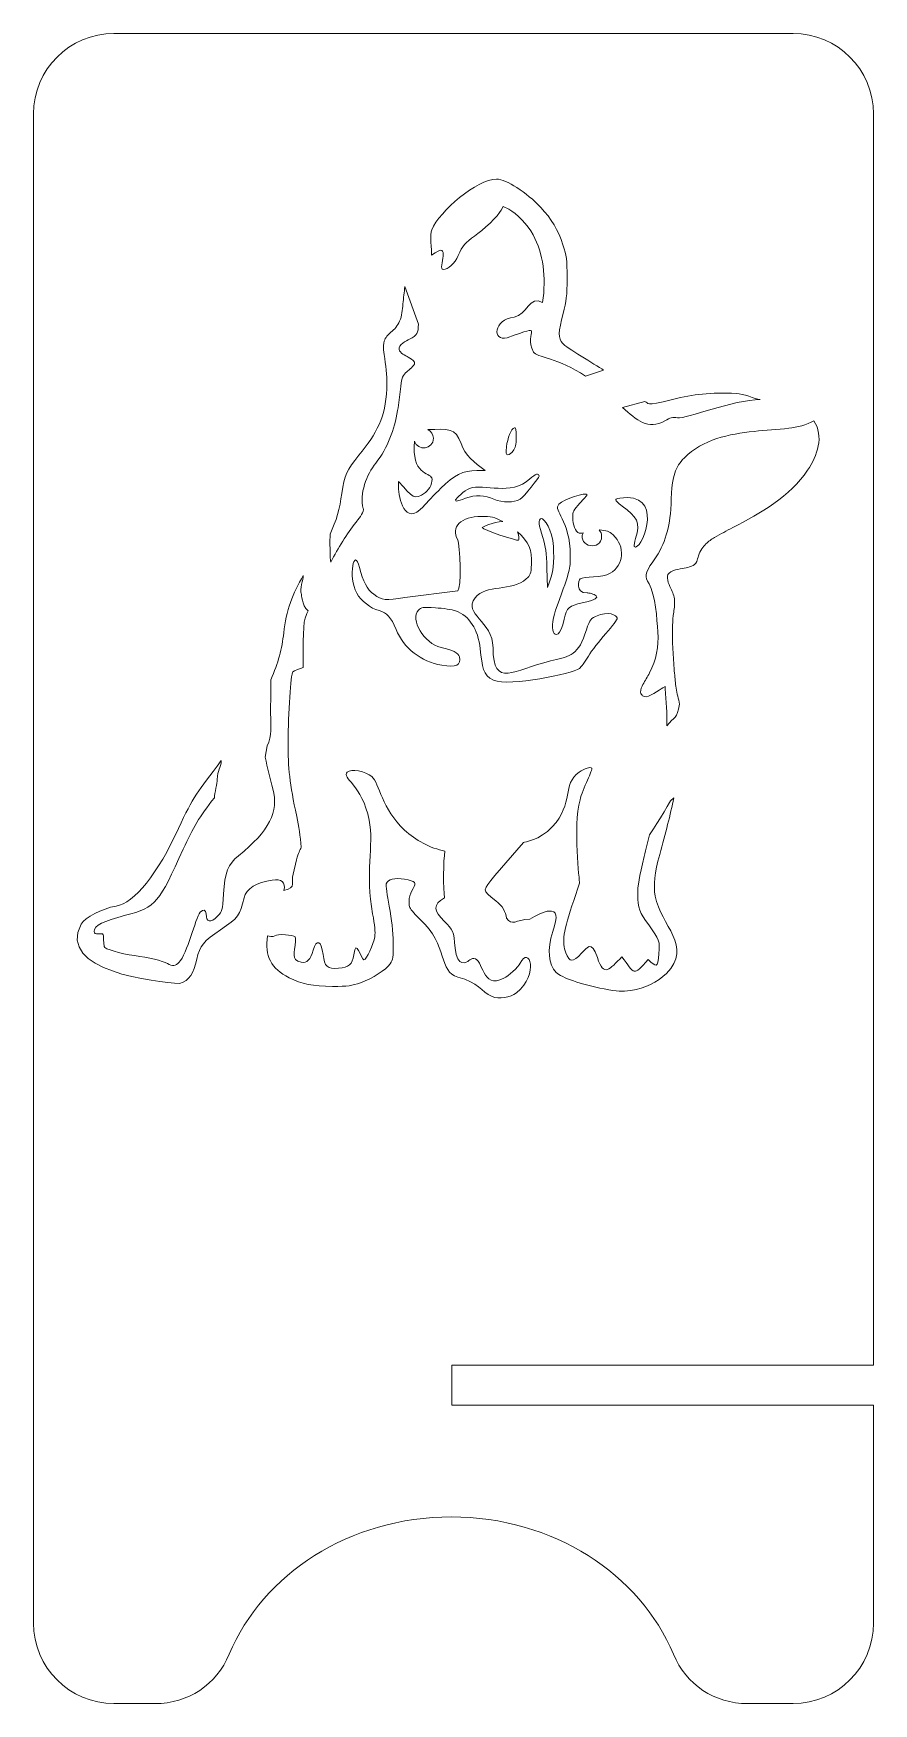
# Model space of a CAD drawing. Header units: millimetres. Extents: x -328 to 276, y -219 to 45.
# Drawn here: x -328.2 to -244.7, y -121.2 to 44.8 of the extents above; entities that cross this region are included whole.
import ezdxf

# ---------------------------------------------------------------- set-up
doc = ezdxf.new("R2010")
doc.units = ezdxf.units.MM
doc.header["$MEASUREMENT"] = 0
doc.layers.add('layer 1', color=7, linetype='Continuous')

msp = doc.modelspace()

# ---------------------------------------------------------------- linework, layer by layer
at = {"layer": 'layer 1', "color": 250, "lineweight": 9}
for points, knots in [([(-320.1597, 44.7682), (-297.6628, 44.7682), (-275.1665, 44.7682), (-252.6697, 44.7682), (-252.6697, 44.7682), (-248.2635, 44.7682), (-244.6697, 41.1744), (-244.6697, 36.7682), (-244.6697, 36.7682), (-244.6697, 36.7682), (-244.6697, -87.5432), (-244.6697, -87.5432), (-244.6697, -87.5432), (-244.6697, -87.5432), (-286.5947, -87.5432), (-286.5947, -87.5432), (-286.5947, -87.5432), (-286.5947, -87.5432), (-286.5947, -91.5432), (-286.5947, -91.5432), (-286.5947, -91.5432), (-286.5947, -91.5432), (-244.6697, -91.5432), (-244.6697, -91.5432), (-244.6697, -91.5432), (-244.6697, -98.7555), (-244.6697, -105.9679), (-244.6697, -113.1802), (-244.6697, -113.1802), (-244.6697, -117.5864), (-248.2635, -121.1802), (-252.6697, -121.1802), (-252.6697, -121.1802), (-252.6697, -121.1802), (-257.1774, -121.1802), (-257.1774, -121.1802), (-257.1774, -121.1802), (-260.4735, -121.1802), (-263.2884, -119.3055), (-264.559, -116.2641), (-264.559, -116.2641), (-267.8846, -108.3039), (-276.5109, -102.6313), (-286.6297, -102.6313), (-286.6297, -102.6313), (-296.7485, -102.6313), (-305.3748, -108.3039), (-308.7004, -116.2641), (-308.7004, -116.2641), (-309.971, -119.3055), (-312.7859, -121.1802), (-316.082, -121.1802), (-316.082, -121.1802), (-316.082, -121.1802), (-320.1597, -121.1802), (-320.1597, -121.1802), (-320.1597, -121.1802), (-324.5659, -121.1802), (-328.1597, -117.5864), (-328.1597, -113.1802), (-328.1597, -113.1802), (-328.1597, -63.1998), (-328.1597, -13.2154), (-328.1597, 36.7682), (-328.1597, 36.7682), (-328.1597, 41.1744), (-324.5659, 44.7682), (-320.1597, 44.7682)], [0, 0, 0, 0, 0.05555556, 0.05555556, 0.05555556, 0.05555556, 0.11111111, 0.11111111, 0.11111111, 0.11111111, 0.16666667, 0.16666667, 0.16666667, 0.16666667, 0.22222222, 0.22222222, 0.22222222, 0.22222222, 0.27777778, 0.27777778, 0.27777778, 0.27777778, 0.33333333, 0.33333333, 0.33333333, 0.33333333, 0.38888889, 0.38888889, 0.38888889, 0.38888889, 0.44444444, 0.44444444, 0.44444444, 0.44444444, 0.5, 0.5, 0.5, 0.5, 0.55555556, 0.55555556, 0.55555556, 0.55555556, 0.61111111, 0.61111111, 0.61111111, 0.61111111, 0.66666667, 0.66666667, 0.66666667, 0.66666667, 0.72222222, 0.72222222, 0.72222222, 0.72222222, 0.77777778, 0.77777778, 0.77777778, 0.77777778, 0.83333333, 0.83333333, 0.83333333, 0.83333333, 0.88888889, 0.88888889, 0.88888889, 0.88888889, 1, 1, 1, 1]), ([(-282.1265, 30.2925), (-281.1922, 30.2925), (-279.1368, 28.9714), (-277.7324, 27.4676), (-277.7324, 27.4676), (-276.7124, 26.3756), (-275.995, 25.1684), (-275.5387, 23.7761), (-275.5387, 23.7761), (-275.1604, 22.6217), (-275.1276, 22.3534), (-275.1316, 20.4524), (-275.1316, 20.4524), (-275.1354, 18.6625), (-275.188, 18.1895), (-275.5236, 16.9327), (-275.5236, 16.9327), (-276.0056, 15.1279), (-276.0207, 14.4587), (-275.5906, 13.9761), (-275.5906, 13.9761), (-275.2266, 13.5674), (-272.3719, 11.8764), (-271.5017, 11.3068), (-271.5017, 11.3068), (-271.5017, 11.3068), (-273.3105, 10.7047), (-273.3105, 10.7047), (-273.3105, 10.7047), (-275.9661, 12.5532), (-278.2055, 12.5934), (-278.4654, 13.1052), (-278.4654, 13.1052), (-279.5225, 15.1869), (-277.024, 15.9381), (-281.0861, 14.5362), (-281.0861, 14.5362), (-282.5919, 14.1417), (-282.4496, 16.3166), (-280.398, 16.5884), (-280.398, 16.5884), (-279.1343, 16.7558), (-278.8423, 18.7921), (-277.5624, 18.0285), (-277.5624, 18.0285), (-277.1884, 20.576), (-277.5073, 22.8875), (-278.5072, 24.7632), (-278.5072, 24.7632), (-279.0275, 25.7395), (-280.1283, 26.9029), (-280.9088, 27.3009), (-280.9088, 27.3009), (-280.9088, 27.3009), (-281.4651, 27.5846), (-281.4651, 27.5846), (-281.4651, 27.5846), (-281.4651, 27.5846), (-281.6723, 27.1916), (-281.6723, 27.1916), (-281.6723, 27.1916), (-281.937, 26.6896), (-283.4914, 25.1848), (-284.3255, 24.623), (-284.3255, 24.623), (-285.2098, 24.0274), (-285.5271, 23.6507), (-285.9441, 22.7022), (-285.9441, 22.7022), (-286.2917, 21.9118), (-286.94, 21.3099), (-287.4458, 21.3086), (-287.4458, 21.3086), (-288.0516, 21.3064), (-286.4396, 24.4051), (-288.5928, 22.7208), (-288.5928, 22.7208), (-288.589, 23.2254), (-288.7627, 24.8339), (-288.5836, 25.2577), (-288.5836, 25.2577), (-287.8076, 27.0947), (-284.0947, 30.2923), (-282.1265, 30.2925)], [0, 0, 0, 0, 0.04545455, 0.04545455, 0.04545455, 0.04545455, 0.09090909, 0.09090909, 0.09090909, 0.09090909, 0.13636364, 0.13636364, 0.13636364, 0.13636364, 0.18181818, 0.18181818, 0.18181818, 0.18181818, 0.22727273, 0.22727273, 0.22727273, 0.22727273, 0.27272727, 0.27272727, 0.27272727, 0.27272727, 0.31818182, 0.31818182, 0.31818182, 0.31818182, 0.36363636, 0.36363636, 0.36363636, 0.36363636, 0.40909091, 0.40909091, 0.40909091, 0.40909091, 0.45454545, 0.45454545, 0.45454545, 0.45454545, 0.5, 0.5, 0.5, 0.5, 0.54545455, 0.54545455, 0.54545455, 0.54545455, 0.59090909, 0.59090909, 0.59090909, 0.59090909, 0.63636364, 0.63636364, 0.63636364, 0.63636364, 0.68181818, 0.68181818, 0.68181818, 0.68181818, 0.72727273, 0.72727273, 0.72727273, 0.72727273, 0.77272727, 0.77272727, 0.77272727, 0.77272727, 0.81818182, 0.81818182, 0.81818182, 0.81818182, 0.86363636, 0.86363636, 0.86363636, 0.86363636, 0.90909091, 0.90909091, 0.90909091, 0.90909091, 1, 1, 1, 1]), ([(-298.6831, -4.9949), (-298.6868, -5.4654), (-298.7122, -7.4654), (-298.6106, -7.7772), (-298.6106, -7.7772), (-298.2345, -7.0693), (-297.8493, -6.3646), (-297.4235, -5.6856), (-297.4235, -5.6856), (-297.0154, -5.0349), (-296.5714, -4.4154), (-296.1019, -3.8078), (-296.1019, -3.8078), (-295.9245, -3.5782), (-295.3453, -2.888), (-295.3601, -2.5768), (-295.3601, -2.5768), (-295.3622, -2.5313), (-295.372, -2.4862), (-295.3842, -2.4423), (-295.3842, -2.4423), (-295.7892, -0.9877), (-295.0536, 0.9332), (-294.1371, 2.0781), (-294.1371, 2.0781), (-292.9331, 3.5823), (-292.3016, 5.409), (-291.9693, 7.2858), (-291.9693, 7.2858), (-291.8441, 7.9926), (-291.766, 8.6976), (-291.6914, 9.4107), (-291.6914, 9.4107), (-291.6607, 9.7044), (-291.6113, 10.3733), (-291.4755, 10.6267), (-291.4755, 10.6267), (-291.369, 10.8256), (-291.2137, 10.9972), (-291.0508, 11.1515), (-291.0508, 11.1515), (-290.877, 11.3162), (-290.2897, 11.7549), (-290.2741, 11.9894), (-290.2741, 11.9894), (-290.2713, 12.0311), (-290.2827, 12.0691), (-290.3022, 12.1057), (-290.3022, 12.1057), (-290.4136, 12.3137), (-290.7115, 12.4865), (-290.9116, 12.599), (-290.9116, 12.599), (-291.1961, 12.7589), (-291.7567, 13.0057), (-291.821, 13.3581), (-291.821, 13.3581), (-291.9073, 13.8313), (-291.1186, 14.2268), (-290.7892, 14.3937), (-290.7892, 14.3937), (-290.0102, 14.7884), (-289.9013, 14.9899), (-289.9091, 15.8669), (-289.9091, 15.8669), (-289.9091, 15.8669), (-291.2343, 19.6278), (-291.2343, 19.6278), (-291.2343, 19.6278), (-291.3303, 19.0502), (-291.3834, 18.4792), (-291.4364, 17.8863), (-291.4364, 17.8863), (-291.4879, 17.3112), (-291.5445, 16.6983), (-291.7736, 16.1625), (-291.7736, 16.1625), (-291.964, 15.7171), (-292.2542, 15.3689), (-292.6325, 15.0693), (-292.6325, 15.0693), (-292.9342, 14.8304), (-293.1914, 14.5518), (-293.3031, 14.1757), (-293.3031, 14.1757), (-293.4535, 13.6692), (-293.3206, 12.9679), (-293.2449, 12.4528), (-293.2449, 12.4528), (-293.094, 11.4264), (-293.0073, 10.4794), (-293.046, 9.437), (-293.046, 9.437), (-293.1522, 6.5784), (-294.0401, 5.083), (-295.8073, 2.8497), (-295.8073, 2.8497), (-296.9925, 1.3519), (-297.283, 0.9282), (-297.5194, -0.9488), (-297.5194, -0.9488), (-297.7037, -2.4123), (-298.0542, -3.6592), (-298.6831, -4.9949)], [0, 0, 0, 0, 0.03703704, 0.03703704, 0.03703704, 0.03703704, 0.07407407, 0.07407407, 0.07407407, 0.07407407, 0.11111111, 0.11111111, 0.11111111, 0.11111111, 0.14814815, 0.14814815, 0.14814815, 0.14814815, 0.18518519, 0.18518519, 0.18518519, 0.18518519, 0.22222222, 0.22222222, 0.22222222, 0.22222222, 0.25925926, 0.25925926, 0.25925926, 0.25925926, 0.2962963, 0.2962963, 0.2962963, 0.2962963, 0.33333333, 0.33333333, 0.33333333, 0.33333333, 0.37037037, 0.37037037, 0.37037037, 0.37037037, 0.40740741, 0.40740741, 0.40740741, 0.40740741, 0.44444444, 0.44444444, 0.44444444, 0.44444444, 0.48148148, 0.48148148, 0.48148148, 0.48148148, 0.51851852, 0.51851852, 0.51851852, 0.51851852, 0.55555556, 0.55555556, 0.55555556, 0.55555556, 0.59259259, 0.59259259, 0.59259259, 0.59259259, 0.62962963, 0.62962963, 0.62962963, 0.62962963, 0.66666667, 0.66666667, 0.66666667, 0.66666667, 0.7037037, 0.7037037, 0.7037037, 0.7037037, 0.74074074, 0.74074074, 0.74074074, 0.74074074, 0.77777778, 0.77777778, 0.77777778, 0.77777778, 0.81481481, 0.81481481, 0.81481481, 0.81481481, 0.85185185, 0.85185185, 0.85185185, 0.85185185, 0.88888889, 0.88888889, 0.88888889, 0.88888889, 0.92592593, 0.92592593, 0.92592593, 0.92592593, 1, 1, 1, 1]), ([(-255.9264, 8.3928), (-256.503, 8.4454), (-257.6231, 8.9784), (-258.299, 9.0006), (-258.299, 9.0006), (-260.9745, 9.0884), (-262.4857, 8.9467), (-264.6451, 8.4055), (-264.6451, 8.4055), (-267.6018, 7.6644), (-266.9076, 8.0507), (-267.4127, 8.1969), (-267.4127, 8.1969), (-267.4127, 8.1969), (-269.6107, 7.5931), (-269.6107, 7.5931), (-269.6107, 7.5931), (-268.2164, 6.3494), (-267.0927, 5.296), (-265.4112, 6.281), (-265.4112, 6.281), (-264.8862, 6.5886), (-264.6602, 6.6405), (-264.1489, 6.5704), (-264.1489, 6.5704), (-263.2943, 6.4533), (-258.6126, 8.3725), (-255.9264, 8.3928)], [0, 0, 0, 0, 0.125, 0.125, 0.125, 0.125, 0.25, 0.25, 0.25, 0.25, 0.375, 0.375, 0.375, 0.375, 0.5, 0.5, 0.5, 0.5, 0.625, 0.625, 0.625, 0.625, 0.75, 0.75, 0.75, 0.75, 1, 1, 1, 1]), ([(-284.0847, 1.3426), (-285.4592, 1.3426), (-286.369, 0.8945), (-287.6783, -0.4275), (-287.6783, -0.4275), (-288.3067, -1.0618), (-289.0986, -1.8857), (-289.4382, -2.2583), (-289.4382, -2.2583), (-291.283, -4.2826), (-291.8837, -1.339), (-291.8837, -0.32), (-291.8837, -0.32), (-291.8837, -0.32), (-291.8837, 0.2538), (-291.8837, 0.2538), (-291.8837, 0.2538), (-290.4071, -1.333), (-290.3534, -1.7008), (-289.2126, -0.8461), (-289.2126, -0.8461), (-288.7643, -0.5102), (-288.4381, 0.2267), (-288.5725, 0.6), (-288.5725, 0.6), (-288.7653, 1.1357), (-290.6204, 0.9328), (-290.291, 4.26), (-290.291, 4.26), (-289.9758, 3.2164), (-288.4172, 3.4403), (-288.4172, 4.537), (-288.4172, 4.537), (-288.4172, 4.9172), (-288.6389, 5.2458), (-288.9601, 5.4003), (-288.9601, 5.4003), (-286.9212, 5.4603), (-286.1982, 5.612), (-285.667, 4.0124), (-285.667, 4.0124), (-285.2823, 2.8543), (-284.3373, 2.1083), (-283.2844, 1.3426), (-283.2844, 1.3426), (-283.2844, 1.3426), (-284.0847, 1.3426), (-284.0847, 1.3426)], [0, 0, 0, 0, 0.07692308, 0.07692308, 0.07692308, 0.07692308, 0.15384615, 0.15384615, 0.15384615, 0.15384615, 0.23076923, 0.23076923, 0.23076923, 0.23076923, 0.30769231, 0.30769231, 0.30769231, 0.30769231, 0.38461538, 0.38461538, 0.38461538, 0.38461538, 0.46153846, 0.46153846, 0.46153846, 0.46153846, 0.53846154, 0.53846154, 0.53846154, 0.53846154, 0.61538462, 0.61538462, 0.61538462, 0.61538462, 0.69230769, 0.69230769, 0.69230769, 0.69230769, 0.76923077, 0.76923077, 0.76923077, 0.76923077, 0.84615385, 0.84615385, 0.84615385, 0.84615385, 1, 1, 1, 1]), ([(-281.1466, 3.6996), (-281.0601, 4.5365), (-280.6642, 5.4975), (-280.368, 5.5894), (-280.368, 5.5894), (-280.2372, 5.63), (-280.1898, 5.3809), (-280.1898, 4.6539), (-280.1898, 4.6539), (-280.1898, 3.8673), (-280.2507, 3.5854), (-280.4853, 3.2872), (-280.4853, 3.2872), (-280.6479, 3.0805), (-280.8815, 2.9114), (-281.0045, 2.9114), (-281.0045, 2.9114), (-281.1902, 2.9114), (-281.2141, 3.0444), (-281.1466, 3.6996)], [0, 0, 0, 0, 0.16666667, 0.16666667, 0.16666667, 0.16666667, 0.33333333, 0.33333333, 0.33333333, 0.33333333, 0.5, 0.5, 0.5, 0.5, 0.66666667, 0.66666667, 0.66666667, 0.66666667, 1, 1, 1, 1]), ([(-250.598, 6.2844), (-251.3181, 5.8363), (-252.2736, 5.6557), (-253.0937, 5.5464), (-253.0937, 5.5464), (-254.237, 5.3939), (-255.3999, 5.3403), (-256.5485, 5.2238), (-256.5485, 5.2238), (-259.0811, 4.9669), (-261.6096, 4.4386), (-263.4872, 2.5801), (-263.4872, 2.5801), (-263.9216, 2.1501), (-264.2265, 1.6619), (-264.4214, 1.0829), (-264.4214, 1.0829), (-264.8285, -0.1269), (-264.7329, -1.697), (-264.8611, -2.9798), (-264.8611, -2.9798), (-265.0596, -4.9646), (-265.6739, -6.5634), (-266.9031, -8.1476), (-266.9031, -8.1476), (-267.3416, -8.9686), (-267.4419, -9.1122), (-266.9749, -9.9236), (-266.9749, -9.9236), (-266.363, -10.9867), (-266.1957, -13.4396), (-266.107, -14.697), (-266.107, -14.697), (-266.0028, -16.1736), (-266.2565, -17.4625), (-266.9389, -18.7712), (-266.9389, -18.7712), (-267.1454, -19.1673), (-267.3856, -19.5404), (-267.5953, -19.9323), (-267.5953, -19.9323), (-267.708, -20.1431), (-267.8562, -20.4404), (-267.8193, -20.6869), (-267.8193, -20.6869), (-267.8072, -20.7671), (-267.7771, -20.8395), (-267.7327, -20.9072), (-267.7327, -20.9072), (-267.668, -21.006), (-267.5842, -21.0935), (-267.4677, -21.1271), (-267.4677, -21.1271), (-267.0414, -21.2503), (-265.9706, -20.4627), (-265.6022, -20.2409), (-265.6022, -20.2409), (-265.6022, -20.2409), (-265.3934, -20.1152), (-265.3934, -20.1152), (-265.3934, -20.1152), (-265.3934, -20.1152), (-265.3752, -20.3582), (-265.3752, -20.3582), (-265.3752, -20.3582), (-265.2814, -21.611), (-265.1951, -22.7884), (-265.2055, -24.0285), (-265.2055, -24.0285), (-264.5303, -23.1116), (-264.1489, -23.3802), (-263.9613, -21.879), (-263.9613, -21.879), (-264.0423, -21.3505), (-264.21, -20.8175), (-264.2931, -20.2861), (-264.2931, -20.2861), (-264.3685, -19.8039), (-264.4102, -19.3001), (-264.4513, -18.8137), (-264.4513, -18.8137), (-264.5101, -18.1173), (-264.5571, -17.4193), (-264.596, -16.7215), (-264.596, -16.7215), (-264.6163, -16.3592), (-264.6341, -15.9967), (-264.6489, -15.6341), (-264.6489, -15.6341), (-264.6839, -14.7745), (-264.6691, -13.9302), (-264.5728, -13.0752), (-264.5728, -13.0752), (-264.5239, -12.6417), (-264.4306, -12.1564), (-264.4409, -11.7229), (-264.4409, -11.7229), (-264.4511, -11.2929), (-264.5807, -10.914), (-264.7569, -10.5254), (-264.7569, -10.5254), (-264.9266, -10.1512), (-265.3106, -9.4046), (-265.1022, -8.9971), (-265.1022, -8.9971), (-264.8784, -8.5597), (-263.9111, -8.443), (-263.4809, -8.3674), (-263.4809, -8.3674), (-263.0349, -8.289), (-262.4586, -8.1626), (-262.2502, -7.7066), (-262.2502, -7.7066), (-262.1713, -7.534), (-262.1323, -7.3302), (-262.0787, -7.1477), (-262.0787, -7.1477), (-262.0013, -6.8841), (-261.8995, -6.6564), (-261.7327, -6.4358), (-261.7327, -6.4358), (-261.6089, -6.2721), (-261.4821, -6.1103), (-261.3391, -5.9626), (-261.3391, -5.9626), (-261.0821, -5.6972), (-260.7853, -5.4983), (-260.4694, -5.31), (-260.4694, -5.31), (-259.8829, -4.9606), (-259.2559, -4.6459), (-258.6493, -4.3324), (-258.6493, -4.3324), (-255.9161, -2.9199), (-252.9791, -1.2451), (-251.2291, 1.3713), (-251.2291, 1.3713), (-250.2609, 2.8188), (-249.5794, 4.7042), (-250.598, 6.2844)], [0, 0, 0, 0, 0.02777778, 0.02777778, 0.02777778, 0.02777778, 0.05555556, 0.05555556, 0.05555556, 0.05555556, 0.08333333, 0.08333333, 0.08333333, 0.08333333, 0.11111111, 0.11111111, 0.11111111, 0.11111111, 0.13888889, 0.13888889, 0.13888889, 0.13888889, 0.16666667, 0.16666667, 0.16666667, 0.16666667, 0.19444444, 0.19444444, 0.19444444, 0.19444444, 0.22222222, 0.22222222, 0.22222222, 0.22222222, 0.25, 0.25, 0.25, 0.25, 0.27777778, 0.27777778, 0.27777778, 0.27777778, 0.30555556, 0.30555556, 0.30555556, 0.30555556, 0.33333333, 0.33333333, 0.33333333, 0.33333333, 0.36111111, 0.36111111, 0.36111111, 0.36111111, 0.38888889, 0.38888889, 0.38888889, 0.38888889, 0.41666667, 0.41666667, 0.41666667, 0.41666667, 0.44444444, 0.44444444, 0.44444444, 0.44444444, 0.47222222, 0.47222222, 0.47222222, 0.47222222, 0.5, 0.5, 0.5, 0.5, 0.52777778, 0.52777778, 0.52777778, 0.52777778, 0.55555556, 0.55555556, 0.55555556, 0.55555556, 0.58333333, 0.58333333, 0.58333333, 0.58333333, 0.61111111, 0.61111111, 0.61111111, 0.61111111, 0.63888889, 0.63888889, 0.63888889, 0.63888889, 0.66666667, 0.66666667, 0.66666667, 0.66666667, 0.69444444, 0.69444444, 0.69444444, 0.69444444, 0.72222222, 0.72222222, 0.72222222, 0.72222222, 0.75, 0.75, 0.75, 0.75, 0.77777778, 0.77777778, 0.77777778, 0.77777778, 0.80555556, 0.80555556, 0.80555556, 0.80555556, 0.83333333, 0.83333333, 0.83333333, 0.83333333, 0.86111111, 0.86111111, 0.86111111, 0.86111111, 0.88888889, 0.88888889, 0.88888889, 0.88888889, 0.91666667, 0.91666667, 0.91666667, 0.91666667, 0.94444444, 0.94444444, 0.94444444, 0.94444444, 1, 1, 1, 1]), ([(-286.1998, -1.5876), (-286.1998, -1.4507), (-285.3109, -0.625), (-284.8151, -0.444), (-284.8151, -0.444), (-283.3353, 0.0962), (-280.7611, -1.2731), (-278.8176, 0.5182), (-278.8176, 0.5182), (-278.2695, 1.0235), (-277.908, 1.1244), (-277.908, 0.7722), (-277.908, 0.7722), (-277.908, 0.658), (-279.3906, -1.263), (-279.7975, -1.5111), (-279.7975, -1.5111), (-280.4088, -1.8839), (-281.5285, -1.8832), (-282.4002, -1.5094), (-282.4002, -1.5094), (-283.2836, -1.1309), (-284.2397, -1.0424), (-285.2357, -1.4209), (-285.2357, -1.4209), (-286.0695, -1.7378), (-286.1998, -1.7603), (-286.1998, -1.5876)], [0, 0, 0, 0, 0.125, 0.125, 0.125, 0.125, 0.25, 0.25, 0.25, 0.25, 0.375, 0.375, 0.375, 0.375, 0.5, 0.5, 0.5, 0.5, 0.625, 0.625, 0.625, 0.625, 0.75, 0.75, 0.75, 0.75, 1, 1, 1, 1]), ([(-276.4806, -14.732), (-276.6735, -14.2289), (-276.5394, -13.2522), (-276.1198, -12.1053), (-276.1198, -12.1053), (-274.8013, -8.5013), (-274.8116, -8.5407), (-274.8084, -7.114), (-274.8084, -7.114), (-274.8, -3.5437), (-276.5733, -2.696), (-275.937, -1.9928), (-275.937, -1.9928), (-275.5183, -1.5301), (-273.1444, -0.7497), (-273.1444, -1.0749), (-273.1444, -1.0749), (-273.1444, -1.1261), (-273.4655, -1.5075), (-273.8575, -1.922), (-273.8575, -1.922), (-274.5009, -2.6023), (-274.5705, -2.7401), (-274.5705, -3.3333), (-274.5705, -3.3333), (-274.5705, -4.0443), (-274.2825, -4.7482), (-273.9376, -4.8804), (-273.9376, -4.8804), (-273.8665, -4.9076), (-273.7163, -4.8959), (-273.5442, -4.8555), (-273.5442, -4.8555), (-274.0878, -6.2597), (-271.6939, -6.71), (-271.6939, -5.2012), (-271.6939, -5.2012), (-271.6939, -4.9595), (-271.7835, -4.739), (-271.9311, -4.5705), (-271.9311, -4.5705), (-271.2203, -4.615), (-270.9579, -4.6809), (-270.5598, -5.0552), (-270.5598, -5.0552), (-269.3249, -6.2164), (-269.4644, -8.0702), (-270.8474, -8.878), (-270.8474, -8.878), (-271.6112, -9.324), (-273.5188, -9.1876), (-273.8219, -9.4305), (-273.8219, -9.4305), (-273.9693, -9.5485), (-274.3823, -10.82), (-273.1182, -10.8227), (-273.1182, -10.8227), (-272.8836, -10.8232), (-270.8478, -11.2279), (-273.6434, -11.8238), (-273.6434, -11.8238), (-274.899, -12.0915), (-275.1978, -12.2805), (-275.4206, -13.4337), (-275.4206, -13.4337), (-275.7584, -15.1813), (-276.3311, -15.1216), (-276.4806, -14.732)], [0, 0, 0, 0, 0.05555556, 0.05555556, 0.05555556, 0.05555556, 0.11111111, 0.11111111, 0.11111111, 0.11111111, 0.16666667, 0.16666667, 0.16666667, 0.16666667, 0.22222222, 0.22222222, 0.22222222, 0.22222222, 0.27777778, 0.27777778, 0.27777778, 0.27777778, 0.33333333, 0.33333333, 0.33333333, 0.33333333, 0.38888889, 0.38888889, 0.38888889, 0.38888889, 0.44444444, 0.44444444, 0.44444444, 0.44444444, 0.5, 0.5, 0.5, 0.5, 0.55555556, 0.55555556, 0.55555556, 0.55555556, 0.61111111, 0.61111111, 0.61111111, 0.61111111, 0.66666667, 0.66666667, 0.66666667, 0.66666667, 0.72222222, 0.72222222, 0.72222222, 0.72222222, 0.77777778, 0.77777778, 0.77777778, 0.77777778, 0.83333333, 0.83333333, 0.83333333, 0.83333333, 0.88888889, 0.88888889, 0.88888889, 0.88888889, 1, 1, 1, 1]), ([(-268.4478, -6.2165), (-268.4478, -6.0965), (-268.4479, -5.7664), (-268.3234, -5.4232), (-268.3234, -5.4232), (-267.7391, -3.8139), (-268.2587, -3.246), (-269.6497, -2.2086), (-269.6497, -2.2086), (-270.1326, -1.8484), (-270.3527, -1.5981), (-270.2644, -1.5099), (-270.2644, -1.5099), (-270.189, -1.4345), (-269.678, -1.3648), (-269.1295, -1.3553), (-269.1295, -1.3553), (-265.5, -1.3658), (-267.8359, -6.8659), (-268.4478, -6.2165)], [0, 0, 0, 0, 0.16666667, 0.16666667, 0.16666667, 0.16666667, 0.33333333, 0.33333333, 0.33333333, 0.33333333, 0.5, 0.5, 0.5, 0.5, 0.66666667, 0.66666667, 0.66666667, 0.66666667, 1, 1, 1, 1]), ([(-282.4338, -19.4803), (-283.5239, -19.0055), (-283.5429, -18.2017), (-283.7577, -16.3779), (-283.7577, -16.3779), (-283.9901, -14.4055), (-284.8251, -13.1195), (-286.2014, -12.6145), (-286.2014, -12.6145), (-286.554, -12.4851), (-287.4601, -12.3458), (-288.2149, -12.305), (-288.2149, -12.305), (-289.4782, -12.2367), (-289.6112, -12.255), (-289.8906, -12.5342), (-289.8906, -12.5342), (-290.7808, -13.4243), (-289.3502, -15.8772), (-287.6415, -16.2437), (-287.6415, -16.2437), (-286.4654, -16.496), (-285.9365, -16.7693), (-285.834, -17.1775), (-285.834, -17.1775), (-285.6282, -17.9978), (-286.1619, -18.2521), (-287.5795, -18.0093), (-287.5795, -18.0093), (-289.6444, -17.6555), (-291.3497, -16.3241), (-292.1191, -14.4646), (-292.1191, -14.4646), (-292.63, -13.2294), (-293.017, -12.8002), (-293.8101, -12.5879), (-293.8101, -12.5879), (-294.6439, -12.365), (-295.606, -11.6114), (-296.0255, -10.8527), (-296.0255, -10.8527), (-296.9354, -9.2074), (-296.2669, -6.1234), (-295.7497, -8.3099), (-295.7497, -8.3099), (-295.4372, -9.6303), (-294.9723, -10.5018), (-294.3335, -10.9645), (-294.3335, -10.9645), (-293.4984, -11.5694), (-293.1609, -11.6043), (-291.2483, -11.2828), (-291.2483, -11.2828), (-291.2483, -11.2828), (-285.9955, -10.6108), (-285.9955, -10.6108), (-285.9955, -10.6108), (-285.6024, -10.4599), (-285.755, -5.9705), (-285.9869, -5.5645), (-285.9869, -5.5645), (-286.7251, -4.2733), (-285.6687, -3.2192), (-283.6339, -3.2167), (-283.6339, -3.2167), (-282.6843, -3.2155), (-282.3942, -3.2908), (-281.5079, -3.7298), (-281.5079, -3.7298), (-282.46, -3.7305), (-283.5572, -4.3029), (-283.5572, -4.341), (-283.5572, -4.341), (-283.5572, -4.5125), (-280.0667, -5.7039), (-279.9564, -5.582), (-279.9564, -5.582), (-279.8915, -5.5105), (-279.873, -5.1566), (-280.0491, -4.7442), (-280.0491, -4.7442), (-278.9246, -5.7685), (-278.5855, -6.5508), (-278.6673, -7.9982), (-278.6673, -7.9982), (-278.7201, -8.9338), (-278.7636, -9.055), (-279.1796, -9.4268), (-279.1796, -9.4268), (-280.6206, -10.7143), (-283.2504, -9.9473), (-284.2556, -11.3054), (-284.2556, -11.3054), (-285.5248, -13.02), (-282.5002, -13.5222), (-282.4895, -16.2902), (-282.4895, -16.2902), (-282.4737, -20.3766), (-280.4241, -18.4532), (-276.7887, -17.583), (-276.7887, -17.583), (-275.1064, -17.1803), (-274.1004, -17.1446), (-273.3577, -14.9386), (-273.3577, -14.9386), (-272.9037, -13.5901), (-272.9025, -13.4355), (-272.2925, -13.1637), (-272.2925, -13.1637), (-270.9324, -12.5577), (-270.2471, -13.0513), (-270.1462, -13.314), (-270.1462, -13.314), (-270.0397, -13.5915), (-272.324, -15.9122), (-273.0163, -17.0949), (-273.0163, -17.0949), (-273.3541, -17.672), (-273.7528, -18.2298), (-273.9024, -18.3346), (-273.9024, -18.3346), (-274.6446, -18.8545), (-280.8359, -20.1756), (-282.4338, -19.4803)], [0, 0, 0, 0, 0.03125, 0.03125, 0.03125, 0.03125, 0.0625, 0.0625, 0.0625, 0.0625, 0.09375, 0.09375, 0.09375, 0.09375, 0.125, 0.125, 0.125, 0.125, 0.15625, 0.15625, 0.15625, 0.15625, 0.1875, 0.1875, 0.1875, 0.1875, 0.21875, 0.21875, 0.21875, 0.21875, 0.25, 0.25, 0.25, 0.25, 0.28125, 0.28125, 0.28125, 0.28125, 0.3125, 0.3125, 0.3125, 0.3125, 0.34375, 0.34375, 0.34375, 0.34375, 0.375, 0.375, 0.375, 0.375, 0.40625, 0.40625, 0.40625, 0.40625, 0.4375, 0.4375, 0.4375, 0.4375, 0.46875, 0.46875, 0.46875, 0.46875, 0.5, 0.5, 0.5, 0.5, 0.53125, 0.53125, 0.53125, 0.53125, 0.5625, 0.5625, 0.5625, 0.5625, 0.59375, 0.59375, 0.59375, 0.59375, 0.625, 0.625, 0.625, 0.625, 0.65625, 0.65625, 0.65625, 0.65625, 0.6875, 0.6875, 0.6875, 0.6875, 0.71875, 0.71875, 0.71875, 0.71875, 0.75, 0.75, 0.75, 0.75, 0.78125, 0.78125, 0.78125, 0.78125, 0.8125, 0.8125, 0.8125, 0.8125, 0.84375, 0.84375, 0.84375, 0.84375, 0.875, 0.875, 0.875, 0.875, 0.90625, 0.90625, 0.90625, 0.90625, 0.9375, 0.9375, 0.9375, 0.9375, 1, 1, 1, 1]), ([(-277.1266, -8.3548), (-277.1786, -6.7532), (-277.2495, -6.2434), (-277.5482, -5.3214), (-277.5482, -5.3214), (-277.9503, -4.0799), (-277.9987, -3.5343), (-277.7161, -3.4194), (-277.7161, -3.4194), (-277.4052, -3.4188), (-276.5773, -4.5263), (-276.4861, -6.2018), (-276.4861, -6.2018), (-276.4018, -7.7451), (-276.451, -8.762), (-277.064, -10.2802), (-277.064, -10.2802), (-277.064, -10.2802), (-277.1266, -8.3548), (-277.1266, -8.3548)], [0, 0, 0, 0, 0.16666667, 0.16666667, 0.16666667, 0.16666667, 0.33333333, 0.33333333, 0.33333333, 0.33333333, 0.5, 0.5, 0.5, 0.5, 0.66666667, 0.66666667, 0.66666667, 0.66666667, 1, 1, 1, 1]), ([(-303.2604, -40.3907), (-303.0896, -39.5813), (-303.5102, -39.1939), (-304.4253, -39.3492), (-304.4253, -39.3492), (-305.9623, -39.61), (-307.0133, -40.1706), (-307.2288, -41.1306), (-307.2288, -41.1306), (-307.6127, -42.8415), (-307.8138, -43.1135), (-309.5614, -44.2886), (-309.5614, -44.2886), (-311.2645, -45.4336), (-311.6288, -45.884), (-311.9233, -47.2082), (-311.9233, -47.2082), (-312.2445, -48.6525), (-312.6396, -49.3201), (-313.6392, -49.6185), (-313.6392, -49.6185), (-315.8991, -49.5229), (-325.8986, -48.3891), (-323.4124, -43.7443), (-323.4124, -43.7443), (-323.0468, -43.0613), (-321.3521, -42.181), (-319.9515, -41.9467), (-319.9515, -41.9467), (-318.1483, -41.6452), (-315.7624, -38.6828), (-313.7491, -34.2453), (-313.7491, -34.2453), (-312.2705, -30.9866), (-311.8747, -30.6658), (-309.4858, -27.4845), (-309.4858, -27.4845), (-309.5196, -28.2185), (-309.8939, -28.4374), (-309.8939, -29.3585), (-309.8939, -29.3585), (-309.8939, -29.7172), (-310.1457, -30.6871), (-310.1759, -31.1807), (-310.1759, -31.1807), (-311.6757, -33.067), (-312.2871, -34.1492), (-313.2657, -36.2841), (-313.2657, -36.2841), (-315.6748, -41.5391), (-315.9131, -42.0688), (-319.0112, -42.8565), (-319.0112, -42.8565), (-321.2408, -43.4234), (-322.1172, -43.8781), (-322.1172, -44.4681), (-322.1172, -44.4681), (-322.1172, -44.6915), (-322.0317, -44.7335), (-321.6537, -44.6956), (-321.6537, -44.6956), (-320.9394, -44.6242), (-321.2833, -44.8961), (-321.1412, -45.9568), (-321.1412, -45.9568), (-321.109, -46.1971), (-319.5327, -46.668), (-318.1241, -46.8576), (-318.1241, -46.8576), (-316.7001, -47.0493), (-315.3537, -47.3752), (-314.8479, -47.6504), (-314.8479, -47.6504), (-314.332, -47.9311), (-314.0422, -47.9026), (-313.6932, -47.5371), (-313.6932, -47.5371), (-312.8585, -46.6632), (-312.0958, -43.2028), (-311.576, -42.5607), (-311.576, -42.5607), (-311.2993, -42.219), (-310.9935, -42.3029), (-310.9935, -42.7207), (-310.9935, -42.7207), (-310.9935, -43.565), (-310.5442, -43.6512), (-309.8546, -42.9397), (-309.8546, -42.9397), (-309.378, -42.448), (-309.3714, -42.4235), (-309.2654, -40.7267), (-309.2654, -40.7267), (-309.1326, -38.5997), (-308.8054, -37.7685), (-307.7733, -36.9347), (-307.7733, -36.9347), (-304.7243, -34.4716), (-303.7526, -32.5794), (-304.3673, -30.3027), (-304.3673, -30.3027), (-304.6492, -29.259), (-304.8867, -28.1969), (-305.1379, -27.145), (-305.1379, -27.145), (-305.1379, -27.145), (-304.9243, -26.0186), (-304.9243, -26.0186), (-304.9243, -26.0186), (-304.45, -25.0342), (-304.5874, -23.9685), (-304.5874, -22.8329), (-304.5874, -22.8329), (-304.5874, -22.346), (-304.5749, -20.9723), (-304.5689, -19.4586), (-304.5689, -19.4586), (-303.8323, -17.77), (-303.4552, -16.375), (-303.2842, -14.7856), (-303.2842, -14.7856), (-303.0509, -12.6179), (-302.3713, -10.8243), (-301.337, -9.0879), (-301.337, -9.0879), (-301.353, -9.4729), (-301.7069, -10.5151), (-301.5389, -10.8695), (-301.5389, -10.8695), (-301.4934, -10.9654), (-301.5122, -12.0116), (-300.8684, -12.6143), (-300.8684, -12.6143), (-301.0268, -12.9629), (-301.1343, -13.2211), (-301.1696, -13.3463), (-301.1696, -13.3463), (-301.3925, -14.1376), (-301.3624, -16.9838), (-301.3674, -18.2399), (-301.3674, -18.2399), (-301.6314, -18.3307), (-302.2513, -18.5287), (-302.3879, -18.6672), (-302.3879, -18.6672), (-302.5731, -18.8552), (-302.8488, -22.9209), (-302.857, -25.5925), (-302.857, -25.5925), (-302.8654, -28.294), (-302.7009, -29.7123), (-301.9944, -33.0264), (-301.9944, -33.0264), (-301.792, -33.9761), (-301.6415, -35.0352), (-301.5481, -36.0854), (-301.5481, -36.0854), (-301.6934, -36.4603), (-301.7976, -36.5918), (-302.0105, -37.3385), (-302.0105, -37.3385), (-302.0105, -37.3385), (-302.3485, -38.7754), (-302.3485, -38.7754), (-302.3485, -38.7754), (-302.5951, -39.5679), (-301.9506, -40.0872), (-303.2604, -40.3907)], [0, 0, 0, 0, 0.02325581, 0.02325581, 0.02325581, 0.02325581, 0.04651163, 0.04651163, 0.04651163, 0.04651163, 0.06976744, 0.06976744, 0.06976744, 0.06976744, 0.09302326, 0.09302326, 0.09302326, 0.09302326, 0.11627907, 0.11627907, 0.11627907, 0.11627907, 0.13953488, 0.13953488, 0.13953488, 0.13953488, 0.1627907, 0.1627907, 0.1627907, 0.1627907, 0.18604651, 0.18604651, 0.18604651, 0.18604651, 0.20930233, 0.20930233, 0.20930233, 0.20930233, 0.23255814, 0.23255814, 0.23255814, 0.23255814, 0.25581395, 0.25581395, 0.25581395, 0.25581395, 0.27906977, 0.27906977, 0.27906977, 0.27906977, 0.30232558, 0.30232558, 0.30232558, 0.30232558, 0.3255814, 0.3255814, 0.3255814, 0.3255814, 0.34883721, 0.34883721, 0.34883721, 0.34883721, 0.37209302, 0.37209302, 0.37209302, 0.37209302, 0.39534884, 0.39534884, 0.39534884, 0.39534884, 0.41860465, 0.41860465, 0.41860465, 0.41860465, 0.44186047, 0.44186047, 0.44186047, 0.44186047, 0.46511628, 0.46511628, 0.46511628, 0.46511628, 0.48837209, 0.48837209, 0.48837209, 0.48837209, 0.51162791, 0.51162791, 0.51162791, 0.51162791, 0.53488372, 0.53488372, 0.53488372, 0.53488372, 0.55813953, 0.55813953, 0.55813953, 0.55813953, 0.58139535, 0.58139535, 0.58139535, 0.58139535, 0.60465116, 0.60465116, 0.60465116, 0.60465116, 0.62790698, 0.62790698, 0.62790698, 0.62790698, 0.65116279, 0.65116279, 0.65116279, 0.65116279, 0.6744186, 0.6744186, 0.6744186, 0.6744186, 0.69767442, 0.69767442, 0.69767442, 0.69767442, 0.72093023, 0.72093023, 0.72093023, 0.72093023, 0.74418605, 0.74418605, 0.74418605, 0.74418605, 0.76744186, 0.76744186, 0.76744186, 0.76744186, 0.79069767, 0.79069767, 0.79069767, 0.79069767, 0.81395349, 0.81395349, 0.81395349, 0.81395349, 0.8372093, 0.8372093, 0.8372093, 0.8372093, 0.86046512, 0.86046512, 0.86046512, 0.86046512, 0.88372093, 0.88372093, 0.88372093, 0.88372093, 0.90697674, 0.90697674, 0.90697674, 0.90697674, 0.93023256, 0.93023256, 0.93023256, 0.93023256, 0.95348837, 0.95348837, 0.95348837, 0.95348837, 1, 1, 1, 1]), ([(-281.1641, -43.1384), (-281.2075, -42.5489), (-281.5228, -41.9306), (-282.2146, -41.4134), (-282.2146, -41.4134), (-283.6757, -40.3213), (-283.5001, -40.4081), (-282.2929, -38.9147), (-282.2929, -38.9147), (-282.2929, -38.9147), (-279.4582, -35.631), (-279.4582, -35.631), (-279.4582, -35.631), (-279.3752, -35.5803), (-277.8818, -35.4302), (-276.5991, -34.0592), (-276.5991, -34.0592), (-274.3955, -31.7037), (-275.699, -29.8395), (-273.9156, -28.6376), (-273.9156, -28.6376), (-273.388, -28.282), (-272.8109, -28.0933), (-272.673, -28.2311), (-272.673, -28.2311), (-272.6251, -28.279), (-272.8166, -28.8164), (-273.0988, -29.4247), (-273.0988, -29.4247), (-273.3811, -30.033), (-273.7158, -30.9159), (-273.8421, -31.3863), (-273.8421, -31.3863), (-274.5783, -34.1257), (-273.8678, -39.4587), (-273.8909, -39.6579), (-273.8909, -39.6579), (-273.8909, -39.6579), (-274.4679, -41.3747), (-274.4679, -41.3747), (-274.4679, -41.3747), (-275.5059, -44.4631), (-275.6681, -45.5373), (-275.2525, -46.5758), (-275.2525, -46.5758), (-274.8582, -47.5614), (-274.596, -47.5709), (-273.6945, -46.6327), (-273.6945, -46.6327), (-273.1486, -46.0644), (-272.7, -45.2713), (-272.1197, -47.0547), (-272.1197, -47.0547), (-271.4592, -49.0845), (-270.9291, -48.2149), (-269.6751, -46.9797), (-269.6751, -46.9797), (-268.4126, -48.6831), (-268.5707, -48.9896), (-267.0703, -47.2371), (-267.0703, -47.2371), (-266.2443, -48.0124), (-266.1381, -48.1694), (-265.9973, -46.6662), (-265.9973, -46.6662), (-265.8855, -45.4718), (-265.963, -45.2559), (-267.0205, -43.8192), (-267.0205, -43.8192), (-267.9401, -42.57), (-268.1037, -42.1162), (-268.1097, -40.7988), (-268.1097, -40.7988), (-268.1138, -39.9081), (-267.971, -39.0791), (-267.4589, -37.0195), (-267.4589, -37.0195), (-267.2735, -36.2737), (-267.1011, -35.5571), (-266.9415, -34.867), (-266.9415, -34.867), (-266.7174, -34.6529), (-264.9264, -31.6511), (-264.8514, -31.473), (-264.8514, -31.473), (-264.8514, -31.473), (-264.5215, -31.1844), (-264.5215, -31.1844), (-264.5215, -31.1844), (-264.8748, -32.8653), (-265.3414, -34.7355), (-265.9252, -36.816), (-265.9252, -36.816), (-266.4361, -38.6359), (-266.5679, -39.8584), (-266.3709, -40.9448), (-266.3709, -40.9448), (-265.8386, -43.8792), (-262.5611, -45.9243), (-265.2653, -48.6284), (-265.2653, -48.6284), (-266.1493, -49.5124), (-267.4065, -50.1164), (-268.7778, -50.3162), (-268.7778, -50.3162), (-269.7675, -50.4604), (-270.076, -50.4439), (-271.4425, -50.1737), (-271.4425, -50.1737), (-273.7187, -49.7236), (-275.7, -49.0457), (-276.1993, -48.5463), (-276.1993, -48.5463), (-276.9928, -47.7527), (-277.1236, -46.2569), (-276.555, -44.4764), (-276.555, -44.4764), (-276.0307, -42.8349), (-276.1061, -42.4388), (-276.9423, -42.4388), (-276.9423, -42.4388), (-277.3103, -42.4388), (-278.3068, -42.8824), (-278.8256, -43.2275), (-278.8256, -43.2275), (-280.2822, -43.319), (-280.5593, -43.9554), (-281.1641, -43.1384)], [0, 0, 0, 0, 0.03030303, 0.03030303, 0.03030303, 0.03030303, 0.06060606, 0.06060606, 0.06060606, 0.06060606, 0.09090909, 0.09090909, 0.09090909, 0.09090909, 0.12121212, 0.12121212, 0.12121212, 0.12121212, 0.15151515, 0.15151515, 0.15151515, 0.15151515, 0.18181818, 0.18181818, 0.18181818, 0.18181818, 0.21212121, 0.21212121, 0.21212121, 0.21212121, 0.24242424, 0.24242424, 0.24242424, 0.24242424, 0.27272727, 0.27272727, 0.27272727, 0.27272727, 0.3030303, 0.3030303, 0.3030303, 0.3030303, 0.33333333, 0.33333333, 0.33333333, 0.33333333, 0.36363636, 0.36363636, 0.36363636, 0.36363636, 0.39393939, 0.39393939, 0.39393939, 0.39393939, 0.42424242, 0.42424242, 0.42424242, 0.42424242, 0.45454545, 0.45454545, 0.45454545, 0.45454545, 0.48484848, 0.48484848, 0.48484848, 0.48484848, 0.51515152, 0.51515152, 0.51515152, 0.51515152, 0.54545455, 0.54545455, 0.54545455, 0.54545455, 0.57575758, 0.57575758, 0.57575758, 0.57575758, 0.60606061, 0.60606061, 0.60606061, 0.60606061, 0.63636364, 0.63636364, 0.63636364, 0.63636364, 0.66666667, 0.66666667, 0.66666667, 0.66666667, 0.6969697, 0.6969697, 0.6969697, 0.6969697, 0.72727273, 0.72727273, 0.72727273, 0.72727273, 0.75757576, 0.75757576, 0.75757576, 0.75757576, 0.78787879, 0.78787879, 0.78787879, 0.78787879, 0.81818182, 0.81818182, 0.81818182, 0.81818182, 0.84848485, 0.84848485, 0.84848485, 0.84848485, 0.87878788, 0.87878788, 0.87878788, 0.87878788, 0.90909091, 0.90909091, 0.90909091, 0.90909091, 0.93939394, 0.93939394, 0.93939394, 0.93939394, 1, 1, 1, 1]), ([(-282.5652, -50.9309), (-283.7164, -50.4303), (-283.9096, -49.5337), (-285.994, -49.0019), (-285.994, -49.0019), (-287.8633, -48.5249), (-287.0045, -45.7717), (-289.6889, -43.3116), (-289.6889, -43.3116), (-290.1839, -42.858), (-290.66, -42.3), (-290.7467, -42.0721), (-290.7467, -42.0721), (-290.9406, -41.5617), (-290.8139, -40.8105), (-290.4276, -40.1822), (-290.4276, -40.1822), (-290.0632, -39.5895), (-290.1646, -39.4811), (-291.2759, -39.2745), (-291.2759, -39.2745), (-292.246, -39.0941), (-292.95, -39.2691), (-293.0953, -39.7269), (-293.0953, -39.7269), (-293.1393, -39.8657), (-293.0059, -40.8697), (-292.7989, -41.9577), (-292.7989, -41.9577), (-292.5455, -43.29), (-292.4158, -44.4719), (-292.4027, -45.5762), (-292.4027, -45.5762), (-292.3848, -47.0657), (-292.4123, -47.2576), (-292.7034, -47.6657), (-292.7034, -47.6657), (-293.1447, -48.2843), (-294.4362, -49.1122), (-295.6484, -49.5534), (-295.6484, -49.5534), (-296.5409, -49.8783), (-296.8729, -49.9212), (-298.4438, -49.9153), (-298.4438, -49.9153), (-300.3746, -49.908), (-301.5177, -49.6805), (-302.7424, -49.06), (-302.7424, -49.06), (-304.5232, -48.1576), (-305.2213, -46.9027), (-304.8821, -44.9101), (-304.8821, -44.9101), (-303.8606, -45.1246), (-304.3577, -44.5386), (-302.5065, -44.8648), (-302.5065, -44.8648), (-302.1224, -44.9325), (-302.0833, -44.9887), (-302.1085, -45.4363), (-302.1085, -45.4363), (-302.1762, -46.6357), (-302.6235, -47.2726), (-301.5619, -47.5057), (-301.5619, -47.5057), (-300.9833, -47.6327), (-300.6344, -47.2944), (-300.3556, -46.3354), (-300.3556, -46.3354), (-300.0111, -45.1501), (-299.5474, -45.3533), (-299.3767, -46.7644), (-299.3767, -46.7644), (-299.2345, -47.9404), (-298.9485, -48.1933), (-297.8518, -48.1139), (-297.8518, -48.1139), (-296.8014, -48.038), (-296.4689, -47.7456), (-296.3302, -46.7759), (-296.3302, -46.7759), (-296.0732, -44.9797), (-295.6184, -47.2876), (-295.312, -47.2876), (-295.312, -47.2876), (-295.0838, -47.2876), (-294.3445, -45.7027), (-294.2364, -44.9812), (-294.2364, -44.9812), (-294.169, -44.532), (-294.2371, -43.8151), (-294.4526, -42.7048), (-294.4526, -42.7048), (-295.23, -38.7009), (-294.2879, -35.9371), (-294.7925, -33.3949), (-294.7925, -33.3949), (-295.4938, -29.8613), (-297.5785, -29.2233), (-296.9781, -28.6229), (-296.9781, -28.6229), (-296.6227, -28.2674), (-295.119, -28.5456), (-294.5299, -29.0757), (-294.5299, -29.0757), (-293.7921, -29.7397), (-293.524, -32.3009), (-291.2797, -34.3816), (-291.2797, -34.3816), (-290.2098, -35.3736), (-288.715, -36.2084), (-287.2718, -36.4731), (-287.2718, -36.4731), (-287.4238, -37.4031), (-287.4581, -40.2339), (-287.3106, -41.1074), (-287.3106, -41.1074), (-288.5019, -41.8215), (-288.3894, -42.3956), (-287.3284, -43.4403), (-287.3284, -43.4403), (-286.4311, -44.3237), (-286.4103, -44.3764), (-286.2579, -46.1358), (-286.2579, -46.1358), (-286.0875, -48.104), (-285.0582, -47.5544), (-284.8959, -47.3589), (-284.8959, -47.3589), (-284.7983, -47.2413), (-284.5704, -47.1449), (-284.3897, -47.1449), (-284.3897, -47.1449), (-283.4495, -47.1449), (-283.6198, -50.264), (-281.417, -49.1085), (-281.417, -49.1085), (-280.9639, -48.8708), (-279.9823, -48.0366), (-279.7818, -47.6134), (-279.7818, -47.6134), (-278.9395, -45.8352), (-277.8034, -48.6385), (-280.169, -50.5507), (-280.169, -50.5507), (-280.7442, -51.0157), (-281.9326, -51.2062), (-282.5652, -50.9309)], [0, 0, 0, 0, 0.02631579, 0.02631579, 0.02631579, 0.02631579, 0.05263158, 0.05263158, 0.05263158, 0.05263158, 0.07894737, 0.07894737, 0.07894737, 0.07894737, 0.10526316, 0.10526316, 0.10526316, 0.10526316, 0.13157895, 0.13157895, 0.13157895, 0.13157895, 0.15789474, 0.15789474, 0.15789474, 0.15789474, 0.18421053, 0.18421053, 0.18421053, 0.18421053, 0.21052632, 0.21052632, 0.21052632, 0.21052632, 0.23684211, 0.23684211, 0.23684211, 0.23684211, 0.26315789, 0.26315789, 0.26315789, 0.26315789, 0.28947368, 0.28947368, 0.28947368, 0.28947368, 0.31578947, 0.31578947, 0.31578947, 0.31578947, 0.34210526, 0.34210526, 0.34210526, 0.34210526, 0.36842105, 0.36842105, 0.36842105, 0.36842105, 0.39473684, 0.39473684, 0.39473684, 0.39473684, 0.42105263, 0.42105263, 0.42105263, 0.42105263, 0.44736842, 0.44736842, 0.44736842, 0.44736842, 0.47368421, 0.47368421, 0.47368421, 0.47368421, 0.5, 0.5, 0.5, 0.5, 0.52631579, 0.52631579, 0.52631579, 0.52631579, 0.55263158, 0.55263158, 0.55263158, 0.55263158, 0.57894737, 0.57894737, 0.57894737, 0.57894737, 0.60526316, 0.60526316, 0.60526316, 0.60526316, 0.63157895, 0.63157895, 0.63157895, 0.63157895, 0.65789474, 0.65789474, 0.65789474, 0.65789474, 0.68421053, 0.68421053, 0.68421053, 0.68421053, 0.71052632, 0.71052632, 0.71052632, 0.71052632, 0.73684211, 0.73684211, 0.73684211, 0.73684211, 0.76315789, 0.76315789, 0.76315789, 0.76315789, 0.78947368, 0.78947368, 0.78947368, 0.78947368, 0.81578947, 0.81578947, 0.81578947, 0.81578947, 0.84210526, 0.84210526, 0.84210526, 0.84210526, 0.86842105, 0.86842105, 0.86842105, 0.86842105, 0.89473684, 0.89473684, 0.89473684, 0.89473684, 0.92105263, 0.92105263, 0.92105263, 0.92105263, 0.94736842, 0.94736842, 0.94736842, 0.94736842, 1, 1, 1, 1])]:
    msp.add_open_spline(points, degree=3, knots=knots, dxfattribs=at)

doc.saveas('drawing.dxf')
